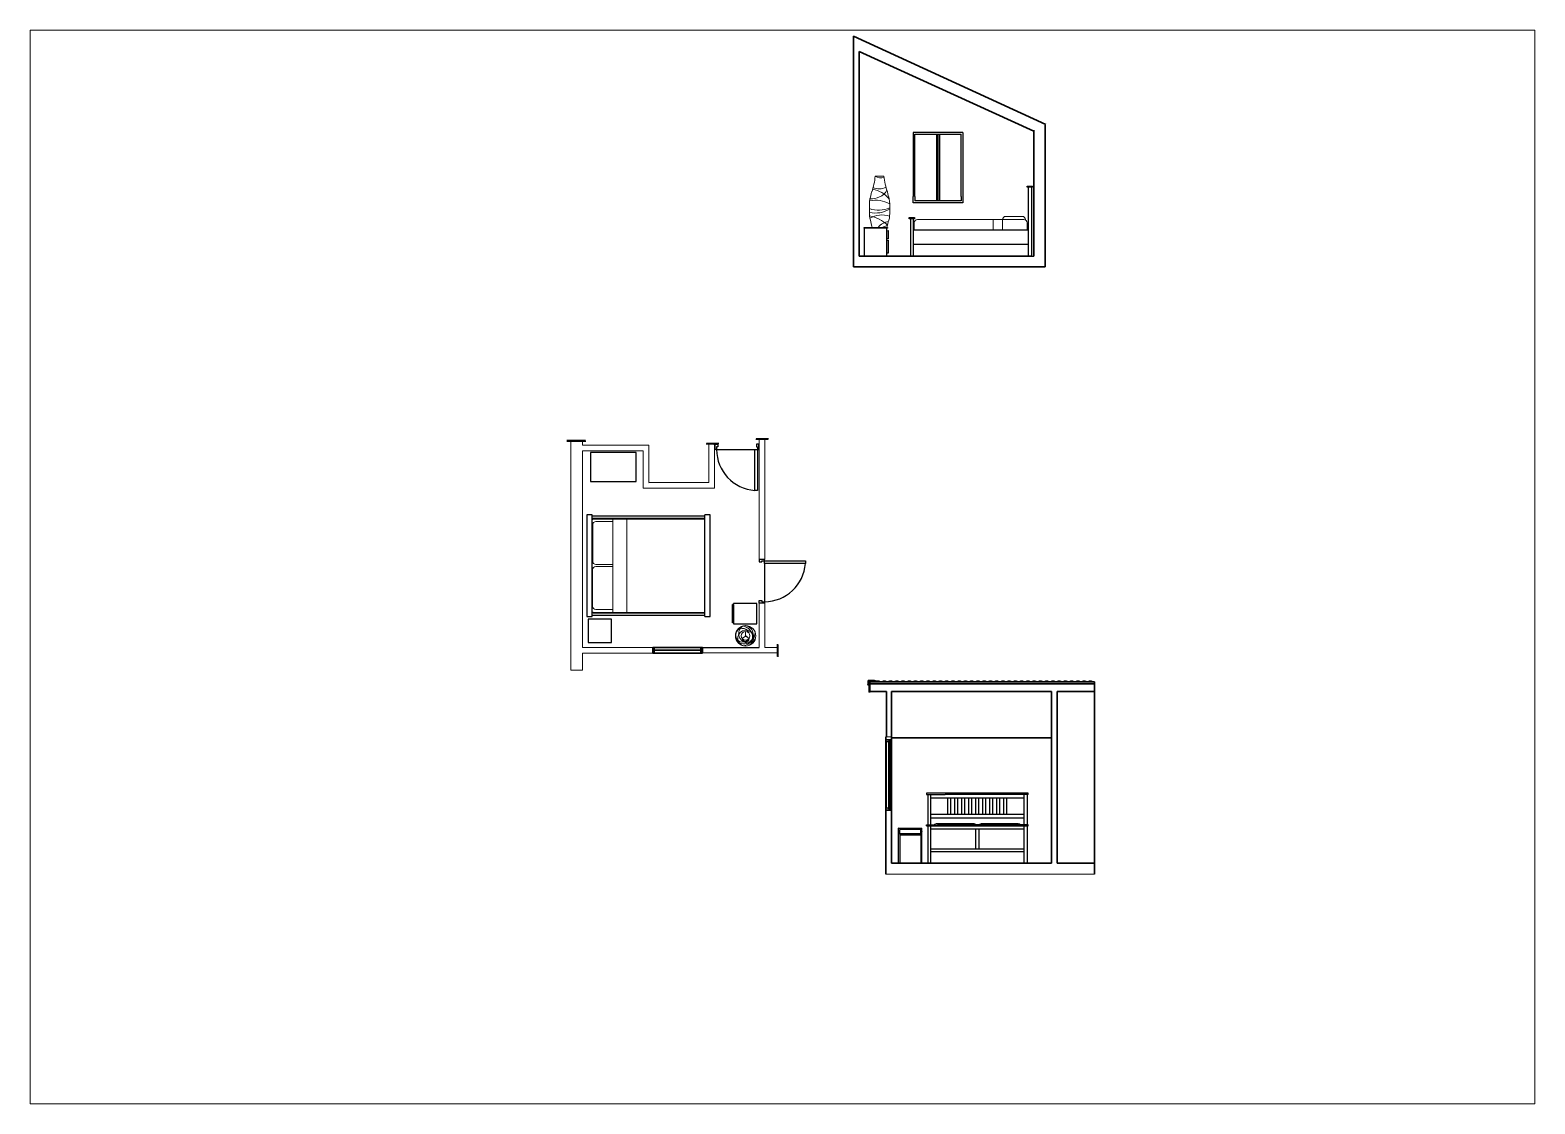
# Paper-space layout 'Layout1' of a CAD drawing. Header units: inches. Extents: x 1.09 to 9.79, y 0.78 to 6.99.
# The model-space entities are those that its viewports show. They can reach past a viewport. Long polylines and large blocks are cut down to what shows.
import ezdxf

# ---------------------------------------------------------------- set-up
doc = ezdxf.new("R2010")
doc.units = ezdxf.units.IN
doc.header["$MEASUREMENT"] = 0
doc.linetypes.add('ACAD_ISO02W100', pattern=[15, 12, -3])
for name, color, linetype, lineweight in [('A-ANNO-NOTE', 7, 'Continuous', 35), ('A-ANNO-SYMB', 3, 'Continuous', 18), ('A-DETL-MBND', 3, 'Continuous', 18), ('A-DETL-MCUT', 4, 'Continuous', 25), ('A-DOOR-FULL', 4, 'Continuous', 25), ('A-ELEV-MBE1', 7, 'Continuous', 35), ('A-ELEV-MBE2', 4, 'Continuous', 25), ('A-FURN', 8, 'Continuous', 18), ('A-SECT-MCUT', 7, 'Continuous', 35)]:
    doc.layers.add(name, color=color, linetype=linetype, lineweight=lineweight)

msp = doc.modelspace()

# ---------------------------------------------------------------- linework, layer by layer
at = {"color": 8}
for p, q in [((1043.8, 1025.8), (1043.8, 1103.8)), ((1048.8, 1103.8), (1048.8, 985.8)), ((762.6, 1035.1), (802.6, 1035.1)), ((762.6, 1033.6), (762.6, 1035.1)), ((802.6, 1033.6), (762.6, 1033.6)), ((802.6, 1033.6), (762.6, 1033.6)), ((762.6, 1033.6), (762.6, 986.1)), ((801.6, 986.1), (801.6, 1033.6)), ((802.6, 1035.1), (802.6, 1033.6)), ((841.8, 1049.8), (841.8, 985.8)), ((846.8, 1025.8), (846.8, 1049.8)), ((846.8, 1030.8), (1043.8, 1030.8)), ((801.6, 1029.1), (803.4, 1029.6)), ((803.4, 1015.6), (801.6, 1015.6)), ((801.6, 1012.6), (803.4, 1013.1)), ((803.4, 1029.6), (803.4, 1029.6)), ((803.4, 1029.6), (803.4, 1015.6)), ((803.4, 1013.1), (803.4, 1013.1)), ((803.4, 1013.1), (803.4, 991.1)), ((846.8, 985.8), (846.8, 1025.8)), ((1043.8, 1005.8), (846.8, 1005.8)), ((1043.8, 985.8), (1043.8, 1025.8)), ((762.6, 986.1), (801.6, 986.1)), ((763.8, 985.8), (763.6, 986.1)), ((765.4, 985.8), (763.8, 985.8)), ((765.6, 986.1), (765.4, 985.8)), ((798.8, 985.8), (798.6, 986.1)), ((800.5, 985.8), (798.8, 985.8)), ((800.6, 986.1), (800.5, 985.8)), ((803.4, 991.1), (801.6, 991.1)), ((296.7, 368.8), (296.7, 542.8)), ((489.7, 368.8), (489.7, 542.8)), ((296.7, 540.8), (489.7, 540.8)), ((296.7, 536.8), (300.9, 536.8)), ((300.9, 536.8), (489.7, 536.8)), ((537.2, 357.9), (537.2, 388.9)), ((537.2, 388.9), (538.9, 388.9)), ((578.9, 390.9), (538.9, 390.9)), ((538.9, 388.9), (538.9, 390.9)), ((538.9, 388.9), (538.9, 357.9)), ((578.9, 355.9), (578.9, 390.9)), ((329.8, 363.8), (289.8, 363.8)), ((289.8, 363.8), (289.8, 323.8)), ((298.7, 374.8), (296.7, 374.8)), ((296.7, 370.8), (489.7, 370.8)), ((298.7, 374.8), (487.7, 374.8)), ((329.8, 323.8), (329.8, 363.8)), ((487.7, 374.8), (489.7, 374.8)), ((538.9, 357.9), (537.2, 357.9)), ((538.9, 356.9), (538.9, 357.9)), ((538.9, 356.9), (538.9, 355.9)), ((538.9, 355.9), (578.9, 355.9)), ((289.8, 323.8), (329.8, 323.8)), ((869.5, 63.8), (901, 63.8)), ((871.5, 63.8), (871.5, 11.8)), ((876.5, 62), (876.5, 63.8)), ((876.5, 11.8), (876.5, 62)), ((876.5, 57.8), (1036.5, 57.8)), ((1020.1, 63.8), (901, 63.8)), ((906, 29.8), (906, 57.8)), ((911, 29.8), (911, 57.8)), ((918, 29.8), (918, 57.8)), ((923, 29.8), (923, 57.8)), ((930, 29.8), (930, 57.8)), ((935, 29.8), (935, 57.8)), ((942, 29.8), (942, 57.8)), ((947, 29.8), (947, 57.8)), ((954, 29.8), (954, 57.8)), ((959, 29.8), (959, 57.8)), ((966, 29.8), (966, 57.8)), ((971, 29.8), (971, 57.8)), ((978, 29.8), (978, 57.8)), ((983, 29.8), (983, 57.8)), ((990, 29.8), (990, 57.8)), ((995, 29.8), (995, 57.8)), ((1002, 29.8), (1002, 57.8)), ((1007, 29.8), (1007, 57.8)), ((1043.5, 63.8), (1020.1, 63.8)), ((1036.5, 11.8), (1036.5, 63.8)), ((1041.5, 63.8), (1041.5, 11.8)), ((876.5, 29.8), (1036.5, 29.8)), ((822.1, 5.8), (821.6, 5.8)), ((821.6, 0.1), (821.6, 5.8)), ((821.6, 5.8), (861.1, 5.8)), ((823.6, 0.1), (821.6, 0.1)), ((822.1, 5.8), (822.1, 6.1)), ((822.1, 6.1), (861.1, 6.1)), ((822.1, 5.8), (822.1, 6.1)), ((859.6, 3.8), (823.6, 3.8)), ((823.6, 0.1), (823.6, 3.8)), ((859.6, 0.1), (859.6, 3.8)), ((859.6, 0.1), (861.6, 0.1)), ((861.1, 5.8), (861.1, 6.1)), ((861.1, 5.8), (861.1, 6.1)), ((861.1, 5.8), (861.6, 5.8)), ((861.6, 0.1), (861.6, 5.8)), ((869.5, 9.8), (1043.5, 9.8)), ((871.5, 9.8), (871.5, -54.2)), ((876.5, 23.8), (1036.5, 23.8)), ((876.5, -29.3), (876.5, 9.8)), ((876.5, 4.8), (1036.5, 4.8)), ((954, -29.2), (954, 4.8)), ((959, 4.8), (959, -29.2)), ((1036.5, 11.8), (1036.5, 21.8)), ((1036.5, -54.2), (1036.5, 9.8)), ((1036.5, -34.2), (1036.5, 9.8)), ((1041.5, 9.8), (1041.5, -54.2)), ((821.6, -54.2), (821.6, -0.2)), ((821.6, -0.2), (823.6, -0.2)), ((823.6, -4.5), (823.6, -0.2)), ((859.6, -3.9), (823.6, -3.9)), ((823.6, -4.2), (859.6, -4.2)), ((859.6, -4.5), (823.6, -4.5)), ((823.6, -4.5), (823.6, -54.2)), ((823.6, -4.5), (859.6, -4.5)), ((823.6, -5.5), (859.6, -5.5)), ((859.6, -4.5), (859.6, -0.2)), ((861.6, -0.2), (859.6, -0.2)), ((859.6, -4.5), (859.6, -54.2)), ((861.6, -54.2), (861.6, -0.2)), ((876.5, -29.2), (1036.5, -29.2)), ((876.5, -54.2), (876.5, -29.3)), ((876.5, -34.2), (1036.5, -34.2)), ((823.6, -54.2), (821.6, -54.2)), ((859.6, -54.2), (861.6, -54.2)), ((871.5, -54.2), (876.5, -54.2))]:
    msp.add_line(p, q, dxfattribs=at)
at = {"color": 8, "linetype": 'Continuous'}
msp.add_line((762.6, 1035), (762.6, 1035.1), dxfattribs=at)
at = {"color": 0}
for p, q in [((1048.8, 985.8), (1048.8, 985.8)), ((1048.8, 985.8), (1053.3, 985.8)), ((1157.3, 160.8), (1157.3, 160.8))]:
    msp.add_line(p, q, dxfattribs=at)
for p, q in [((285.4, 670), (253.4, 670)), ((598.4, 671.7), (577.2, 671.7)), ((598.7, 672.7), (577.5, 672.7)), ((285.8, 668.4), (253.8, 668.4)), ((513.4, 663.6), (492.3, 663.6)), ((513.8, 664.6), (492.6, 664.6)), ((485.7, 315.6), (583, 315.6)), ((613.8, 321.1), (613.8, 299.9)), ((614.7, 320.7), (614.8, 299.6))]:
    msp.add_line(p, q)
at = {"color": 8}
for points in [[(1050.8, 1105.8), (1050.8, 1103.8), (1041.8, 1103.8), (1041.8, 1105.8), (1050.8, 1105.8)], [(848.8, 1049.8), (839.8, 1049.8), (839.8, 1051.8), (848.8, 1051.8), (848.8, 1049.8)], [(296.7, 542.8), (287.7, 542.8), (287.7, 368.8), (296.7, 368.8)], [(498.7, 368.8), (498.7, 542.8), (489.7, 542.8)], [(489.7, 368.8), (498.7, 368.8)], [(1043.5, 63.8), (1043.5, 65.8), (869.5, 65.8), (869.5, 63.8)], [(869.5, 9.8), (869.5, 11.8), (1025.2, 11.8)], [(1043.5, 9.8), (1043.5, 11.8), (887.9, 11.8)], [(871.5, -54.2), (876.5, -54.2)], [(1036.5, -54.2), (1041.5, -54.2)]]:
    msp.add_lwpolyline(points, dxfattribs=at)
msp.add_lwpolyline([(294.1, 599.7), (372.1, 599.7), (372.1, 649.7), (294.1, 649.7)], close=True, dxfattribs=at)
for centre, start, end in [((821.6, -0.1), 90, 270), ((823.6, -0.1), 270, 90), ((859.6, -0.1), 90, 270), ((861.6, -0.1), 270, 90)]:
    msp.add_arc(centre, 0.15, start, end, dxfattribs=at)
at = {"layer": 'A-ANNO-NOTE'}
for p, q in [((505.4, 663.6), (507.4, 663.6)), ((507.4, 654.6), (506.4, 654.6))]:
    msp.add_line(p, q, dxfattribs=at)
at = {"layer": 'A-ANNO-SYMB', "color": 7}
for p, q in [((280.5, 306), (280.5, 276.9)), ((270.6, 276.9), (279.3, 276.9)), ((279.3, 276.9), (280.5, 276.9))]:
    msp.add_line(p, q, dxfattribs=at)
for points in [[(583, 548.3), (583, 548.3), (583, 671.7), (584, 671.7)], [(591.5, 671.7), (592.5, 671.7), (592.5, 548.3)], [(280.5, 668.4), (260.4, 668.4), (260.4, 548.3)], [(279.3, 668.4), (279.3, 668.4), (280.5, 668.4), (280.5, 662)], [(393.8, 661), (393.8, 662), (280.5, 662)], [(280.5, 652.5), (280.5, 548.3)], [(280.5, 652.5), (384.3, 652.5)], [(384.3, 652.5), (384.3, 589.6), (384.3, 589.6)], [(393.8, 598.1), (393.8, 661), (393.8, 661)], [(505.4, 588.6), (506.4, 588.6), (506.4, 663.6), (496.9, 663.6)], [(497.9, 663.6), (496.9, 663.6), (496.9, 598.1), (496.9, 598.1)], [(496.9, 598.1), (393.8, 598.1)], [(384.3, 589.6), (384.3, 588.6), (505.4, 588.6)], [(260.4, 548.3), (260.4, 428.2), (260.4, 428.2)], [(280.5, 548.3), (280.5, 428.2)], [(592.5, 548.3), (592.5, 466.4), (582.9, 466.4)], [(583.9, 466.4), (582.9, 466.4), (583, 548.3)], [(260.4, 308.1), (260.4, 428.2)], [(280.5, 428.2), (280.5, 315.6)], [(583, 315.6), (583, 391.3), (584, 391.3)], [(583, 391.3), (592.4, 391.3), (592.5, 315.6)], [(400.6, 315.6), (400.6, 306), (280.5, 306)], [(280.5, 315.6), (400.6, 315.6), (400.6, 314.6)], [(485.7, 314.6), (485.7, 315.6)], [(592.5, 315.6), (613.8, 315.6)], [(260.4, 278), (260.4, 308.1)], [(613.8, 306.3), (485.7, 306.3), (485.7, 307.3)], [(260.4, 278), (260.4, 276.9), (270.6, 276.9)]]:
    msp.add_lwpolyline(points, dxfattribs=at)
msp.add_lwpolyline([(393.8, 597.1), (393.8, 597.1)], close=True, dxfattribs=at)
at = {"layer": 'A-DETL-MBND', "color": 0}
msp.add_line((799.8, -72.7), (1156.9, -72.7), dxfattribs=at)
msp.add_lwpolyline([(808.3, 162.4), (799.8, 162.4)], dxfattribs=at)
at = {"layer": 'A-DETL-MCUT'}
for p, q in [((582.5, 663.6), (583, 663.6)), ((582.5, 654.6), (583, 654.6)), ((809.3, 154.8), (804.3, 154.8)), ((804.3, 154.8), (804.3, 153.8)), ((804.3, 153.8), (799.8, 153.8)), ((804.3, 40.3), (799.8, 40.3)), ((799.8, 36.8), (809.3, 36.8)), ((809.3, 36.8), (799.8, 36.8)), ((804.3, 39.3), (804.3, 40.3)), ((809.3, 39.3), (804.3, 39.3))]:
    msp.add_line(p, q, dxfattribs=at)
msp.add_lwpolyline([(808.3, 162.4), (809.3, 162.4)], dxfattribs=at)
at = {"layer": 'A-DOOR-FULL'}
for p, q in [((509.9, 654.6), (580, 654.6)), ((591.9, 459.4), (591.9, 393.8))]:
    msp.add_line(p, q, dxfattribs=at)
for points in [[(509.9, 654.6), (507.4, 654.6), (507.4, 663.6), (511.9, 663.6), (511.9, 659.1), (509.9, 659.1), (509.9, 654.6)], [(575.5, 584.5), (575.5, 654.6), (580, 654.6), (580, 584.5), (575.5, 584.5)], [(580, 654.6), (582.5, 654.6), (582.5, 663.6), (578, 663.6), (578, 659.1), (580, 659.1), (580, 654.6)], [(591.9, 463.9), (591.9, 466.4), (582.9, 466.4), (582.9, 461.9), (587.4, 461.9), (587.4, 463.9), (591.9, 463.9)], [(662, 459.4), (591.9, 459.4), (591.9, 463.9), (662, 463.9), (662, 459.4)], [(591.9, 393.8), (591.9, 391.3), (582.9, 391.3), (582.9, 395.8), (587.4, 395.8), (587.4, 393.8), (591.9, 393.8)]]:
    msp.add_lwpolyline(points, dxfattribs=at)
at = {"layer": 'A-DOOR-FULL', "linetype": 'ACAD_ISO02W100', "ltscale": 0.03}
for centre, start, end in [((580.2, 654.7), 180.0864, 266.1093), ((591.8, 464.2), 270.0864, 356.1093)]:
    msp.add_arc(centre, 70.3, start, end, dxfattribs=at)
at = {"layer": 'A-ELEV-MBE1'}
for p, q in [((400.6, 315.6), (485.7, 315.6)), ((400.6, 306), (485.7, 306))]:
    msp.add_line(p, q, dxfattribs=at)
at = {"layer": 'A-ELEV-MBE1', "linetype": 'Continuous'}
msp.add_line((403.1, 310.8), (483.1, 310.8), dxfattribs=at)
at = {"layer": 'A-ELEV-MBE1'}
for points in [[(400.6, 315.6), (403.1, 315.6), (403.1, 306), (400.6, 306)], [(483.2, 315.6), (485.7, 315.6), (485.7, 306), (483.2, 306)]]:
    msp.add_lwpolyline(points, close=True, dxfattribs=at)
at = {"layer": 'A-ELEV-MBE2'}
for p, q in [((846.3, 1197.8), (846.3, 1088.1)), ((931.4, 1197.8), (846.3, 1197.8)), ((849.3, 1194.8), (928.4, 1194.8)), ((849.3, 1088.1), (849.3, 1194.8)), ((886.3, 1194.8), (886.3, 1088.1)), ((888.8, 1194.8), (888.8, 1088.1)), ((891.3, 1194.8), (891.3, 1088.1)), ((928.4, 1088.1), (928.4, 1194.8)), ((931.4, 1197.8), (931.4, 1088.1)), ((846.3, 1077.2), (846.3, 1088.1)), ((849.3, 1088.1), (849.3, 1080.3)), ((886.3, 1088.1), (886.3, 1080.3)), ((888.8, 1088.1), (888.8, 1080.3)), ((891.3, 1088.1), (891.3, 1080.3)), ((928.4, 1088.1), (928.4, 1080.3)), ((931.4, 1088.1), (931.4, 1077.2)), ((931.4, 1077.2), (846.3, 1077.2)), ((928.4, 1080.3), (849.3, 1080.3)), ((806.8, 154.8), (806.8, 39.3)), ((800.8, 40.3), (800.8, 153.8)), ((804.3, 153.8), (804.3, 40.3))]:
    msp.add_line(p, q, dxfattribs=at)
at = {"layer": 'A-FURN'}
for p, q in [((781.5, 1122.7), (796.5, 1122.7)), ((781.5, 1122.7), (794, 1122.7)), ((781.5, 1122.7), (789, 1122.7)), ((789.5, 1122.7), (788.5, 1122.7)), ((788.5, 1122.7), (789, 1122.7)), ((559.2, 335.1), (553.6, 330.8)), ((559.3, 335), (553.7, 330.8)), ((559.6, 335.9), (559.6, 342.9)), ((559.7, 335.8), (559.7, 342.9)), ((560, 335.1), (565.6, 330.8)), ((560.1, 335.2), (565.7, 330.9))]:
    msp.add_line(p, q, dxfattribs=at)
at = {"layer": 'A-FURN', "color": 8}
for p, q in [((848.3, 1042.8), (848.3, 1030.8)), ((983.4, 1048.3), (853.9, 1048.3)), ((983.4, 1048.3), (999.4, 1048.3)), ((983.4, 1048.3), (983.4, 1030.8)), ((1036.2, 1048.3), (996.5, 1048.3)), ((999.4, 1048.3), (999.4, 1030.8)), ((1005, 1053.9), (1033.3, 1053.9)), ((1038.9, 1048.3), (1038.9, 1047.7)), ((1041.8, 1030.8), (1041.8, 1042.8)), ((489.2, 535.5), (300.4, 535.5)), ((332.5, 375.5), (332.5, 535.5)), ((332.5, 535.5), (356, 535.5)), ((356, 535.5), (356, 375.5)), ((300.3, 375.5), (489.2, 375.5)), ((356, 375.5), (332.5, 375.5)), ((887, 13.8), (949.4, 13.9)), ((964, 13.9), (1026.4, 13.7))]:
    msp.add_line(p, q, dxfattribs=at)
for points in [[(297.8, 463.3), (297.8, 525.7)], [(303.4, 531.2), (332.5, 531.2)], [(297.7, 386.3), (297.7, 448.7)], [(303.3, 454.2), (332.5, 454.2)], [(332.5, 457.7), (303.4, 457.7)], [(332.5, 380.7), (303.3, 380.7)]]:
    msp.add_lwpolyline(points, dxfattribs=at)
at = {"layer": 'A-FURN'}
for radius in [17.5, 7.5, 0.5]:
    msp.add_circle((559.6, 335.4), radius, dxfattribs=at)
for centre, radius, start, end in [((666.5, 1134.3), 115.6, 340.5094, 354.2569), ((792.7, 1143.3), 23.4, 241.3552, 280.029), ((911.5, 1134.3), 115.6, 185.7431, 199.4906), ((933.3, 1066.7), 161.8, 173.9689, 180), ((774.8, 1115.1), 31.4, 265.5187, 328.3215), ((705.9, 1107.1), 70.4, 340.6451, 350.736), ((768.3, 1053.1), 48.3, 39.4055, 79.5672), ((788.2, 1124.3), 23.4, 243.6126, 299.9981), ((872, 1107.1), 70.4, 189.264, 199.3549), ((644.7, 1066.7), 161.8, 0, 6.0311), ((787.2, 1112.9), 48.3, 250.9803, 293.5104), ((933.3, 1066.7), 161.8, 180, 185.7291), ((782, 1105.3), 45.7, 256.8367, 302.4485), ((782.2, 1033.4), 48.3, 60.0534, 102.0593), ((793.6, 1013.8), 42.5, 73.0603, 120.1353), ((644.7, 1066.7), 161.8, 354.2637, 0), ((759.3, 993.5), 62.7, 46.1963, 78.3734), ((705.8, 1027.4), 70.4, 9.264, 19.2243), ((663.6, 999.4), 118.4, 17.5383, 19.4086), ((808.4, 1017.8), 27.8, 98.9296, 141.5873), ((782.2, 1076), 42.5, 285.5937, 298.7228), ((913.4, 999.6), 117.5, 160.5254, 162.4112), ((872.2, 1027.4), 70.4, 160.7933, 170.736), ((781.5, 985.7), 3, 179.4608, 179.4664), ((554.3, 336.4), 11.8, 18.423, 320.553), ((557, 337.3), 15.7, 205.599, 83.2636), ((560.1, 331.4), 13.9, 308.4891, 245.9043), ((563.3, 339), 15.6, 122.4423, 327.9699), ((551.6, 332.6), 20, 318.1619, 80.1682), ((549.6, 344.2), 26.8, 284.4939, 352.9771), ((559.7, 330.5), 5.85, 179.9288, 2.2763), ((559.7, 330.5), 4.81, 193.4546, 348.7505)]:
    msp.add_arc(centre, radius, start, end, dxfattribs=at)
at = {"layer": 'A-FURN', "color": 8}
for centre, radius, start, end in [((853.9, 1042.8), 5.58, 90, 180), ((1005, 1048.3), 5.58, 90, 180), ((1033.3, 1048.3), 5.58, 0, 90), ((1036.2, 1042.8), 5.58, 0, 90), ((300.3, 529.9), 5.53, 89.4065, 129.9688), ((303.4, 525.7), 5.58, 90, 180), ((489.2, 529.9), 5.58, 84.2564, 90), ((303.3, 448.7), 5.58, 90, 180), ((303.4, 463.3), 5.58, 180, 270), ((300.3, 381), 5.58, 229.8224, 270), ((303.3, 386.3), 5.58, 180, 270), ((489.2, 381), 5.58, 270, 275.7436), ((887, 8.3), 5.58, 90, 141.0208), ((949.4, 8.3), 5.58, 38.8248, 90), ((964, 8.3), 5.58, 90, 141.1747), ((1026.4, 8.1), 5.58, 41.1092, 90)]:
    msp.add_arc(centre, radius, start, end, dxfattribs=at)
at = {"layer": 'A-SECT-MCUT'}
for p, q in [((744.6, 1202.4), (744.6, 967.2)), ((1072.6, 967.2), (1072.6, 1210.4)), ((754.1, 985.8), (1048.8, 985.8)), ((744.6, 967.2), (1072.6, 967.2)), ((800.8, 240), (772.4, 240)), ((809.3, 240), (1083.4, 240)), ((1093, 240), (1147.8, 240)), ((1147.8, 240), (1156.9, 240)), ((1156.9, 256.8), (1156.9, -72.7)), ((799.8, -72.7), (799.8, 162.4)), ((799.8, 157.3), (809.3, 157.3)), ((809.3, -54.2), (809.3, 162.4)), ((809.3, 160.8), (1083.4, 160.8)), ((809.3, -54.2), (1083.4, -54.2)), ((1093, -54.2), (1156.9, -54.2))]:
    msp.add_line(p, q, dxfattribs=at)
for points in [[(744.6, 1362.3), (744.6, 1362.3), (744.6, 1202.4), (744.6, 1202.4)], [(1073.4, 1211.2), (744.6, 1362.3)], [(754.1, 985.8), (754.1, 1336.4)], [(1053.3, 1200.1), (754.1, 1336.4)], [(1053.3, 1201.3), (1053.3, 985.8)], [(783.1, 257.6), (783.1, 257.6), (779.6, 258.8), (769.6, 258.8), (769.6, 253.3), (768.9, 251.3), (770.6, 251.3)], [(772.4, 256.6), (772.4, 241), (772.4, 239.5), (770.9, 239.5), (770.9, 256.6), (772.4, 256.6)], [(772.4, 256.6), (1156.9, 256.6)], [(772.4, 253), (1156.9, 253.1)], [(800.8, 162.4), (800.8, 240)], [(808.3, 162.4), (809.3, 162.4), (809.3, 240)], [(1083.4, -54.2), (1083.4, 240)], [(1093, -54.2), (1093, 240)]]:
    msp.add_lwpolyline(points, dxfattribs=at)
for centre, start, end in [((770.3, 263.9), 274.183, 291.4187), ((775.7, 250.3), 68.5813, 111.4187), ((781, 263.9), 248.5813, 291.4187), ((786.4, 250.3), 68.5813, 111.4187), ((791.7, 263.9), 248.5813, 291.4187), ((797.1, 250.3), 68.5813, 111.4187), ((802.4, 263.9), 248.5813, 291.4187), ((807.8, 250.3), 68.5813, 111.4187), ((813.1, 263.9), 248.5813, 291.4187), ((818.5, 250.3), 68.5813, 111.4187), ((823.8, 263.9), 248.5813, 291.4187), ((829.1, 250.3), 68.5813, 111.4187), ((834.5, 263.9), 248.5813, 291.4187), ((839.8, 250.3), 68.5813, 111.4187), ((845.2, 263.9), 248.5813, 291.4187), ((850.5, 250.3), 68.5813, 111.4187), ((855.9, 263.9), 248.5813, 291.4187), ((861.2, 250.3), 68.5813, 111.4187), ((866.6, 263.9), 248.5813, 291.4187), ((871.9, 250.3), 68.5813, 111.4187), ((877.3, 263.9), 248.5813, 291.4187), ((882.6, 250.3), 68.5813, 111.4187), ((888, 263.9), 248.5813, 291.4187), ((893.3, 250.3), 68.5813, 111.4187), ((898.7, 263.9), 248.5813, 291.4187), ((904, 250.3), 68.5813, 111.4187), ((909.3, 263.9), 248.5813, 291.4187), ((914.7, 250.3), 68.5813, 111.4187), ((920, 263.9), 248.5813, 291.4187), ((925.4, 250.3), 68.5813, 111.4187), ((930.7, 263.9), 248.5813, 291.4187), ((936.1, 250.3), 68.5813, 111.4187), ((941.4, 263.9), 248.5813, 291.4187), ((946.8, 250.3), 68.5813, 111.4187), ((952.1, 263.9), 248.5813, 291.4187), ((957.5, 250.3), 68.5813, 111.4187), ((962.8, 263.9), 248.5813, 291.4187), ((968.2, 250.3), 68.5813, 111.4187), ((973.5, 263.9), 248.5813, 291.4187), ((978.9, 250.3), 68.5813, 111.4187), ((984.2, 263.9), 248.5813, 291.4187), ((989.5, 250.3), 68.5813, 111.4187), ((994.9, 263.9), 248.5813, 291.4187), ((1000.2, 250.3), 68.5813, 111.4187), ((1005.6, 263.9), 248.5813, 291.4187), ((1010.9, 250.3), 68.5813, 111.4187), ((1016.3, 263.9), 248.5813, 291.4187), ((1021.6, 250.3), 68.5813, 111.4187), ((1027, 263.9), 248.5813, 291.4187), ((1032.3, 250.3), 68.5813, 111.4187), ((1037.7, 263.9), 248.5813, 291.4187), ((1043, 250.3), 68.5813, 111.4187), ((1048.4, 263.9), 248.5813, 291.4187), ((1053.7, 250.3), 68.5813, 111.4187), ((1059.1, 263.9), 248.5813, 291.4187), ((1064.4, 250.3), 68.5813, 111.4187), ((1069.7, 263.9), 248.5813, 291.4187), ((1075.1, 250.3), 68.5813, 111.4187), ((1080.4, 263.9), 248.5813, 291.4187), ((1085.8, 250.3), 68.5813, 111.4187), ((1091.1, 263.9), 248.5813, 291.4187), ((1096.5, 250.3), 68.5813, 111.4187), ((1101.8, 263.9), 248.5813, 291.4187), ((1107.2, 250.3), 68.5813, 111.4187), ((1112.5, 263.9), 248.5813, 291.4187), ((1117.9, 250.3), 68.5813, 111.4187), ((1123.2, 263.9), 248.5813, 291.4187), ((1128.6, 250.3), 68.5813, 111.4187), ((1133.9, 263.9), 248.5813, 291.4187), ((1139.2, 250.3), 68.5813, 111.4187), ((1144.6, 263.9), 248.5813, 291.4187), ((1149.9, 250.3), 68.5813, 111.4187), ((1155.3, 263.9), 248.5813, 282.4832)]:
    msp.add_arc(centre, 7.32, start, end, dxfattribs=at)

psp = doc.layouts.get("Layout1")

# ---------------------------------------------------------------- viewports
at = {"layer": '0'}
psp.add_viewport(center=(5.4375, 3.8819), size=(8.7, 6.211111), view_center_point=(622.7687, 453.3181), view_height=1839.339486, dxfattribs=at)

doc.saveas('drawing.dxf')
